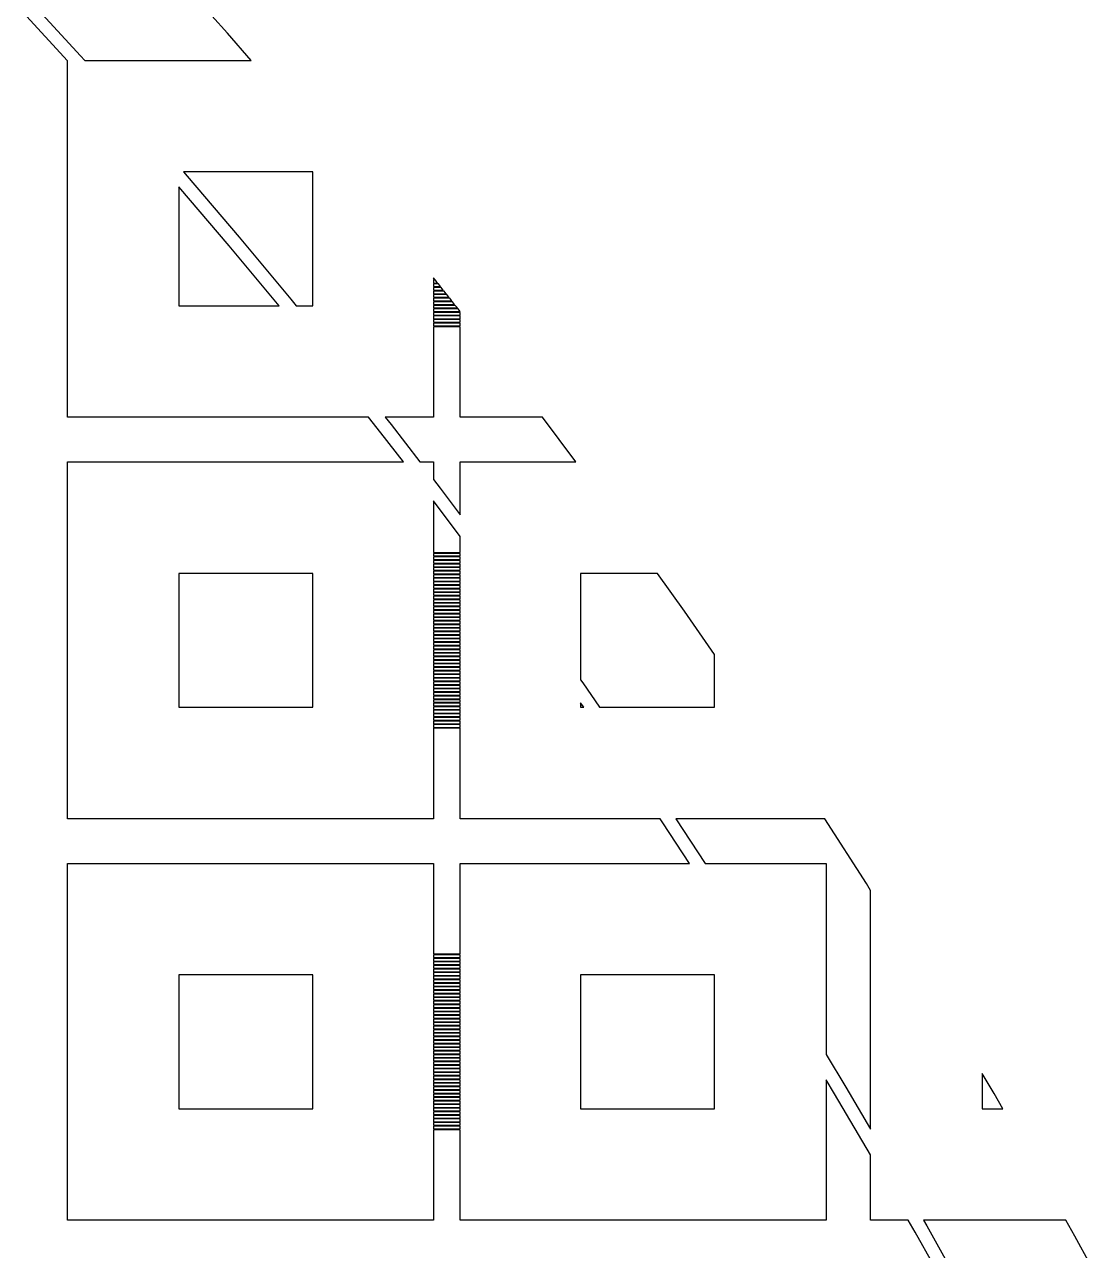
# Model space of a CAD drawing. Extents: x 40 to 187, y -3 to 150.
# Drawn here: x 165.43 to 177.64, y 110.35 to 124.4 of the extents above; entities that cross this region are included whole.
import ezdxf

# ---------------------------------------------------------------- set-up
doc = ezdxf.new("R2010")
doc.units = 0

msp = doc.modelspace()

# ---------------------------------------------------------------- linework, layer by layer
for p, q in [((165.445, 124.723), (166.068, 124.044)), ((165.917, 123.987), (165.406, 124.544)), ((167.75, 124.302), (167.571, 124.502)), ((168.022, 123.99), (167.75, 124.302)), ((165.917, 119.9), (165.917, 123.987)), ((166.068, 124.044), (166.116, 123.99)), ((166.116, 123.99), (168.022, 123.99)), ((168.729, 122.712), (167.246, 122.712)), ((167.246, 122.712), (167.288, 122.664)), ((168.729, 121.178), (168.729, 122.712)), ((167.771, 121.866), (167.195, 122.542)), ((167.195, 122.542), (167.195, 121.178)), ((167.288, 122.664), (167.886, 121.963)), ((168.343, 121.178), (167.771, 121.866)), ((167.886, 121.963), (168.475, 121.254)), ((170.11, 121.5), (170.11, 121.48)), ((170.126, 121.48), (170.11, 121.5)), ((170.11, 121.48), (170.126, 121.48)), ((170.134, 121.47), (170.11, 121.47)), ((170.11, 121.47), (170.11, 121.439)), ((170.11, 121.439), (170.159, 121.439)), ((170.167, 121.429), (170.11, 121.429)), ((170.11, 121.429), (170.11, 121.398)), ((170.159, 121.439), (170.134, 121.47)), ((170.192, 121.398), (170.167, 121.429)), ((170.11, 121.398), (170.192, 121.398)), ((170.2, 121.388), (170.11, 121.388)), ((170.11, 121.388), (170.11, 121.357)), ((170.11, 121.357), (170.224, 121.357)), ((170.232, 121.347), (170.11, 121.347)), ((170.11, 121.347), (170.11, 121.316)), ((170.11, 121.316), (170.256, 121.316)), ((170.264, 121.306), (170.11, 121.306)), ((170.11, 121.306), (170.11, 121.275)), ((170.11, 121.275), (170.289, 121.275)), ((170.224, 121.357), (170.2, 121.388)), ((170.256, 121.316), (170.232, 121.347)), ((170.289, 121.275), (170.264, 121.306)), ((167.195, 121.178), (168.343, 121.178)), ((168.475, 121.254), (168.536, 121.178)), ((168.536, 121.178), (168.729, 121.178)), ((170.297, 121.265), (170.11, 121.265)), ((170.11, 121.265), (170.11, 121.234)), ((170.11, 121.234), (170.321, 121.234)), ((170.329, 121.224), (170.11, 121.224)), ((170.11, 121.224), (170.11, 121.193)), ((170.11, 121.193), (170.353, 121.193)), ((170.361, 121.183), (170.11, 121.183)), ((170.11, 121.183), (170.11, 121.153)), ((170.11, 121.153), (170.386, 121.153)), ((170.394, 121.142), (170.11, 121.142)), ((170.11, 121.142), (170.11, 121.112)), ((170.321, 121.234), (170.297, 121.265)), ((170.353, 121.193), (170.329, 121.224)), ((170.386, 121.153), (170.361, 121.183)), ((170.416, 121.114), (170.394, 121.142)), ((170.11, 121.112), (170.416, 121.112)), ((170.416, 121.101), (170.11, 121.101)), ((170.11, 121.101), (170.11, 121.071)), ((170.11, 121.071), (170.416, 121.071)), ((170.416, 121.061), (170.11, 121.061)), ((170.11, 121.061), (170.11, 121.03)), ((170.11, 121.03), (170.416, 121.03)), ((170.416, 121.02), (170.11, 121.02)), ((170.11, 121.02), (170.11, 120.989)), ((170.416, 121.112), (170.416, 121.114)), ((170.416, 121.071), (170.416, 121.101)), ((170.416, 121.03), (170.416, 121.061)), ((170.416, 120.989), (170.416, 121.02)), ((170.11, 120.989), (170.416, 120.989)), ((170.416, 120.979), (170.11, 120.979)), ((170.11, 120.979), (170.11, 120.948)), ((170.11, 120.948), (170.416, 120.948)), ((170.416, 120.938), (170.11, 120.938)), ((170.11, 120.938), (170.11, 119.9)), ((170.416, 120.948), (170.416, 120.979)), ((170.416, 119.9), (170.416, 120.938)), ((169.368, 119.9), (165.917, 119.9)), ((169.508, 119.723), (169.368, 119.9)), ((170.11, 119.9), (169.559, 119.9)), ((169.559, 119.9), (169.626, 119.816)), ((171.359, 119.9), (170.416, 119.9)), ((171.743, 119.389), (171.359, 119.9)), ((169.626, 119.816), (169.955, 119.389)), ((169.766, 119.389), (169.508, 119.723)), ((165.917, 115.298), (165.917, 119.389)), ((165.917, 119.389), (169.766, 119.389)), ((169.955, 119.389), (170.11, 119.389)), ((170.11, 119.389), (170.11, 119.188)), ((170.416, 119.389), (171.743, 119.389)), ((170.416, 118.782), (170.416, 119.389)), ((170.11, 119.188), (170.188, 119.086)), ((170.188, 119.086), (170.416, 118.782)), ((170.416, 118.533), (170.11, 118.941)), ((170.11, 118.941), (170.11, 118.351)), ((170.416, 118.351), (170.416, 118.533)), ((170.11, 118.351), (170.416, 118.351)), ((170.416, 118.34), (170.11, 118.34)), ((170.11, 118.34), (170.11, 118.31)), ((170.416, 118.31), (170.416, 118.34)), ((170.11, 118.31), (170.416, 118.31)), ((170.416, 118.299), (170.11, 118.299)), ((170.11, 118.299), (170.11, 118.269)), ((170.11, 118.269), (170.416, 118.269)), ((170.416, 118.259), (170.11, 118.259)), ((170.11, 118.259), (170.11, 118.228)), ((170.11, 118.228), (170.416, 118.228)), ((170.416, 118.218), (170.11, 118.218)), ((170.11, 118.218), (170.11, 118.187)), ((170.11, 118.187), (170.416, 118.187)), ((170.416, 118.269), (170.416, 118.299)), ((170.416, 118.228), (170.416, 118.259)), ((170.416, 118.187), (170.416, 118.218)), ((168.729, 118.11), (167.195, 118.11)), ((167.195, 118.11), (167.195, 116.576)), ((168.729, 116.576), (168.729, 118.11)), ((170.416, 118.177), (170.11, 118.177)), ((170.11, 118.177), (170.11, 118.146)), ((170.11, 118.146), (170.416, 118.146)), ((170.416, 118.136), (170.11, 118.136)), ((170.11, 118.136), (170.11, 118.105)), ((170.11, 118.105), (170.416, 118.105)), ((170.416, 118.095), (170.11, 118.095)), ((170.11, 118.095), (170.11, 118.064)), ((170.11, 118.064), (170.416, 118.064)), ((170.416, 118.054), (170.11, 118.054)), ((170.11, 118.054), (170.11, 118.023)), ((170.416, 118.146), (170.416, 118.177)), ((170.416, 118.105), (170.416, 118.136)), ((170.416, 118.064), (170.416, 118.095)), ((170.416, 118.023), (170.416, 118.054)), ((172.677, 118.11), (171.797, 118.11)), ((171.797, 118.11), (171.797, 116.89)), ((172.986, 117.677), (172.677, 118.11)), ((170.11, 118.023), (170.416, 118.023)), ((170.416, 118.013), (170.11, 118.013)), ((170.11, 118.013), (170.11, 117.982)), ((170.11, 117.982), (170.416, 117.982)), ((170.416, 117.972), (170.11, 117.972)), ((170.11, 117.972), (170.11, 117.942)), ((170.11, 117.942), (170.416, 117.942)), ((170.416, 117.931), (170.11, 117.931)), ((170.11, 117.931), (170.11, 117.901)), ((170.11, 117.901), (170.416, 117.901)), ((170.416, 117.982), (170.416, 118.013)), ((170.416, 117.942), (170.416, 117.972)), ((170.416, 117.901), (170.416, 117.931)), ((170.416, 117.89), (170.11, 117.89)), ((170.11, 117.89), (170.11, 117.86)), ((170.11, 117.86), (170.416, 117.86)), ((170.416, 117.85), (170.11, 117.85)), ((170.11, 117.85), (170.11, 117.819)), ((170.11, 117.819), (170.416, 117.819)), ((170.416, 117.809), (170.11, 117.809)), ((170.11, 117.809), (170.11, 117.778)), ((170.11, 117.778), (170.416, 117.778)), ((170.416, 117.768), (170.11, 117.768)), ((170.11, 117.768), (170.11, 117.737)), ((170.416, 117.86), (170.416, 117.89)), ((170.416, 117.819), (170.416, 117.85)), ((170.416, 117.778), (170.416, 117.809)), ((170.416, 117.737), (170.416, 117.768)), ((170.11, 117.737), (170.416, 117.737)), ((170.416, 117.727), (170.11, 117.727)), ((170.11, 117.727), (170.11, 117.696)), ((170.11, 117.696), (170.416, 117.696)), ((170.416, 117.686), (170.11, 117.686)), ((170.11, 117.686), (170.11, 117.655)), ((170.11, 117.655), (170.416, 117.655)), ((170.416, 117.645), (170.11, 117.645)), ((170.11, 117.645), (170.11, 117.614)), ((170.416, 117.696), (170.416, 117.727)), ((170.416, 117.655), (170.416, 117.686)), ((170.416, 117.614), (170.416, 117.645)), ((173.331, 117.181), (172.986, 117.677)), ((170.11, 117.614), (170.416, 117.614)), ((170.416, 117.604), (170.11, 117.604)), ((170.11, 117.604), (170.11, 117.573)), ((170.11, 117.573), (170.416, 117.573)), ((170.416, 117.563), (170.11, 117.563)), ((170.11, 117.563), (170.11, 117.533)), ((170.11, 117.533), (170.416, 117.533)), ((170.416, 117.522), (170.11, 117.522)), ((170.11, 117.522), (170.11, 117.492)), ((170.11, 117.492), (170.416, 117.492)), ((170.416, 117.481), (170.11, 117.481)), ((170.11, 117.481), (170.11, 117.451)), ((170.416, 117.573), (170.416, 117.604)), ((170.416, 117.533), (170.416, 117.563)), ((170.416, 117.492), (170.416, 117.522)), ((170.416, 117.451), (170.416, 117.481)), ((170.11, 117.451), (170.416, 117.451)), ((170.416, 117.44), (170.11, 117.44)), ((170.11, 117.44), (170.11, 117.41)), ((170.11, 117.41), (170.416, 117.41)), ((170.416, 117.4), (170.11, 117.4)), ((170.11, 117.4), (170.11, 117.369)), ((170.11, 117.369), (170.416, 117.369)), ((170.416, 117.359), (170.11, 117.359)), ((170.11, 117.359), (170.11, 117.328)), ((170.416, 117.41), (170.416, 117.44)), ((170.416, 117.369), (170.416, 117.4)), ((170.416, 117.328), (170.416, 117.359)), ((170.11, 117.328), (170.416, 117.328)), ((170.416, 117.318), (170.11, 117.318)), ((170.11, 117.318), (170.11, 117.287)), ((170.11, 117.287), (170.416, 117.287)), ((170.416, 117.277), (170.11, 117.277)), ((170.11, 117.277), (170.11, 117.246)), ((170.11, 117.246), (170.416, 117.246)), ((170.416, 117.236), (170.11, 117.236)), ((170.11, 117.236), (170.11, 117.205)), ((170.11, 117.205), (170.416, 117.205)), ((170.416, 117.287), (170.416, 117.318)), ((170.416, 117.246), (170.416, 117.277)), ((170.416, 117.205), (170.416, 117.236)), ((170.416, 117.195), (170.11, 117.195)), ((170.11, 117.195), (170.11, 117.164)), ((170.11, 117.164), (170.416, 117.164)), ((170.416, 117.154), (170.11, 117.154)), ((170.11, 117.154), (170.11, 117.123)), ((170.11, 117.123), (170.416, 117.123)), ((170.416, 117.113), (170.11, 117.113)), ((170.11, 117.113), (170.11, 117.083)), ((170.11, 117.083), (170.416, 117.083)), ((170.416, 117.072), (170.11, 117.072)), ((170.11, 117.072), (170.11, 117.042)), ((170.416, 117.164), (170.416, 117.195)), ((170.416, 117.123), (170.416, 117.154)), ((170.416, 117.083), (170.416, 117.113)), ((170.416, 117.042), (170.416, 117.072)), ((173.331, 116.576), (173.331, 117.181)), ((170.11, 117.042), (170.416, 117.042)), ((170.416, 117.031), (170.11, 117.031)), ((170.11, 117.031), (170.11, 117.001)), ((170.11, 117.001), (170.416, 117.001)), ((170.416, 116.991), (170.11, 116.991)), ((170.11, 116.991), (170.11, 116.96)), ((170.11, 116.96), (170.416, 116.96)), ((170.416, 116.95), (170.11, 116.95)), ((170.11, 116.95), (170.11, 116.919)), ((170.11, 116.919), (170.416, 116.919)), ((170.416, 117.001), (170.416, 117.031)), ((170.416, 116.96), (170.416, 116.991)), ((170.416, 116.919), (170.416, 116.95)), ((170.416, 116.909), (170.11, 116.909)), ((170.11, 116.909), (170.11, 116.878)), ((170.11, 116.878), (170.416, 116.878)), ((170.416, 116.868), (170.11, 116.868)), ((170.11, 116.868), (170.11, 116.837)), ((170.11, 116.837), (170.416, 116.837)), ((170.416, 116.827), (170.11, 116.827)), ((170.11, 116.827), (170.11, 116.796)), ((170.11, 116.796), (170.416, 116.796)), ((170.416, 116.786), (170.11, 116.786)), ((170.11, 116.786), (170.11, 116.755)), ((170.416, 116.878), (170.416, 116.909)), ((170.416, 116.837), (170.416, 116.868)), ((170.416, 116.796), (170.416, 116.827)), ((170.416, 116.755), (170.416, 116.786)), ((171.797, 116.89), (171.821, 116.856)), ((171.821, 116.856), (172.015, 116.576)), ((170.11, 116.755), (170.416, 116.755)), ((170.416, 116.745), (170.11, 116.745)), ((170.11, 116.745), (170.11, 116.714)), ((170.11, 116.714), (170.416, 116.714)), ((170.416, 116.704), (170.11, 116.704)), ((170.11, 116.704), (170.11, 116.674)), ((170.11, 116.674), (170.416, 116.674)), ((170.416, 116.663), (170.11, 116.663)), ((170.11, 116.663), (170.11, 116.633)), ((170.416, 116.714), (170.416, 116.745)), ((170.416, 116.674), (170.416, 116.704)), ((170.416, 116.633), (170.416, 116.663)), ((167.195, 116.576), (168.729, 116.576)), ((170.11, 116.633), (170.416, 116.633)), ((170.416, 116.622), (170.11, 116.622)), ((170.11, 116.622), (170.11, 116.592)), ((170.11, 116.592), (170.416, 116.592)), ((170.416, 116.582), (170.11, 116.582)), ((170.11, 116.582), (170.11, 116.551)), ((170.11, 116.551), (170.416, 116.551)), ((170.416, 116.541), (170.11, 116.541)), ((170.11, 116.541), (170.11, 116.51)), ((170.11, 116.51), (170.416, 116.51)), ((170.416, 116.5), (170.11, 116.5)), ((170.11, 116.5), (170.11, 116.469)), ((170.416, 116.592), (170.416, 116.622)), ((170.416, 116.551), (170.416, 116.582)), ((170.416, 116.51), (170.416, 116.541)), ((170.416, 116.469), (170.416, 116.5)), ((171.797, 116.628), (171.797, 116.576)), ((171.833, 116.576), (171.797, 116.628)), ((171.797, 116.576), (171.833, 116.576)), ((172.015, 116.576), (173.331, 116.576)), ((170.11, 116.469), (170.416, 116.469)), ((170.416, 116.459), (170.11, 116.459)), ((170.11, 116.459), (170.11, 116.428)), ((170.11, 116.428), (170.416, 116.428)), ((170.416, 116.418), (170.11, 116.418)), ((170.11, 116.418), (170.11, 116.387)), ((170.11, 116.387), (170.416, 116.387)), ((170.416, 116.377), (170.11, 116.377)), ((170.11, 116.377), (170.11, 116.346)), ((170.416, 116.428), (170.416, 116.459)), ((170.416, 116.387), (170.416, 116.418)), ((170.416, 116.346), (170.416, 116.377)), ((170.11, 116.346), (170.416, 116.346)), ((170.416, 116.336), (170.11, 116.336)), ((170.11, 116.336), (170.11, 115.298)), ((170.416, 115.298), (170.416, 116.336)), ((170.11, 115.298), (165.917, 115.298)), ((172.708, 115.298), (170.416, 115.298)), ((172.739, 115.253), (172.708, 115.298)), ((173.046, 114.787), (172.739, 115.253)), ((174.595, 115.298), (172.889, 115.298)), ((172.889, 115.298), (173.226, 114.787)), ((175.072, 114.555), (174.595, 115.298)), ((165.917, 110.696), (165.917, 114.787)), ((165.917, 114.787), (170.11, 114.787)), ((170.11, 114.787), (170.11, 113.749)), ((170.416, 113.749), (170.416, 114.787)), ((170.416, 114.787), (173.046, 114.787)), ((173.226, 114.787), (174.609, 114.787)), ((174.609, 114.787), (174.609, 112.595)), ((175.12, 114.477), (175.072, 114.555)), ((175.12, 111.74), (175.12, 114.477)), ((170.11, 113.749), (170.416, 113.749)), ((170.416, 113.739), (170.11, 113.739)), ((170.11, 113.739), (170.11, 113.708)), ((170.11, 113.708), (170.416, 113.708)), ((170.416, 113.698), (170.11, 113.698)), ((170.11, 113.698), (170.11, 113.667)), ((170.416, 113.708), (170.416, 113.739)), ((170.416, 113.667), (170.416, 113.698)), ((170.11, 113.667), (170.416, 113.667)), ((170.416, 113.657), (170.11, 113.657)), ((170.11, 113.657), (170.11, 113.626)), ((170.11, 113.626), (170.416, 113.626)), ((170.416, 113.616), (170.11, 113.616)), ((170.11, 113.616), (170.11, 113.585)), ((170.11, 113.585), (170.416, 113.585)), ((170.416, 113.575), (170.11, 113.575)), ((170.11, 113.575), (170.11, 113.544)), ((170.416, 113.626), (170.416, 113.657)), ((170.416, 113.585), (170.416, 113.616)), ((170.416, 113.544), (170.416, 113.575)), ((168.729, 113.509), (167.195, 113.509)), ((167.195, 113.509), (167.195, 111.975)), ((168.729, 111.975), (168.729, 113.509)), ((170.11, 113.544), (170.416, 113.544)), ((170.416, 113.534), (170.11, 113.534)), ((170.11, 113.534), (170.11, 113.503)), ((170.11, 113.503), (170.416, 113.503)), ((170.416, 113.493), (170.11, 113.493)), ((170.11, 113.493), (170.11, 113.463)), ((170.11, 113.463), (170.416, 113.463)), ((170.416, 113.452), (170.11, 113.452)), ((170.11, 113.452), (170.11, 113.422)), ((170.11, 113.422), (170.416, 113.422)), ((170.416, 113.411), (170.11, 113.411)), ((170.11, 113.411), (170.11, 113.381)), ((170.416, 113.503), (170.416, 113.534)), ((170.416, 113.463), (170.416, 113.493)), ((170.416, 113.422), (170.416, 113.452)), ((170.416, 113.381), (170.416, 113.411)), ((173.331, 113.509), (171.797, 113.509)), ((171.797, 113.509), (171.797, 111.975)), ((173.331, 111.975), (173.331, 113.509)), ((170.11, 113.381), (170.416, 113.381)), ((170.416, 113.371), (170.11, 113.371)), ((170.11, 113.371), (170.11, 113.34)), ((170.11, 113.34), (170.416, 113.34)), ((170.416, 113.33), (170.11, 113.33)), ((170.11, 113.33), (170.11, 113.299)), ((170.11, 113.299), (170.416, 113.299)), ((170.416, 113.289), (170.11, 113.289)), ((170.11, 113.289), (170.11, 113.258)), ((170.416, 113.34), (170.416, 113.371)), ((170.416, 113.299), (170.416, 113.33)), ((170.416, 113.258), (170.416, 113.289)), ((170.11, 113.258), (170.416, 113.258)), ((170.416, 113.248), (170.11, 113.248)), ((170.11, 113.248), (170.11, 113.217)), ((170.11, 113.217), (170.416, 113.217)), ((170.416, 113.207), (170.11, 113.207)), ((170.11, 113.207), (170.11, 113.176)), ((170.11, 113.176), (170.416, 113.176)), ((170.416, 113.166), (170.11, 113.166)), ((170.11, 113.166), (170.11, 113.135)), ((170.11, 113.135), (170.416, 113.135)), ((170.416, 113.125), (170.11, 113.125)), ((170.11, 113.125), (170.11, 113.094)), ((170.416, 113.217), (170.416, 113.248)), ((170.416, 113.176), (170.416, 113.207)), ((170.416, 113.135), (170.416, 113.166)), ((170.416, 113.094), (170.416, 113.125)), ((170.11, 113.094), (170.416, 113.094)), ((170.416, 113.084), (170.11, 113.084)), ((170.11, 113.084), (170.11, 113.054)), ((170.11, 113.054), (170.416, 113.054)), ((170.416, 113.043), (170.11, 113.043)), ((170.11, 113.043), (170.11, 113.013)), ((170.11, 113.013), (170.416, 113.013)), ((170.416, 113.002), (170.11, 113.002)), ((170.11, 113.002), (170.11, 112.972)), ((170.416, 113.054), (170.416, 113.084)), ((170.416, 113.013), (170.416, 113.043)), ((170.416, 112.972), (170.416, 113.002)), ((170.11, 112.972), (170.416, 112.972)), ((170.416, 112.962), (170.11, 112.962)), ((170.11, 112.962), (170.11, 112.931)), ((170.11, 112.931), (170.416, 112.931)), ((170.416, 112.921), (170.11, 112.921)), ((170.11, 112.921), (170.11, 112.89)), ((170.11, 112.89), (170.416, 112.89)), ((170.416, 112.88), (170.11, 112.88)), ((170.11, 112.88), (170.11, 112.849)), ((170.11, 112.849), (170.416, 112.849)), ((170.416, 112.931), (170.416, 112.962)), ((170.416, 112.89), (170.416, 112.921)), ((170.416, 112.849), (170.416, 112.88)), ((170.416, 112.839), (170.11, 112.839)), ((170.11, 112.839), (170.11, 112.808)), ((170.11, 112.808), (170.416, 112.808)), ((170.416, 112.798), (170.11, 112.798)), ((170.11, 112.798), (170.11, 112.767)), ((170.11, 112.767), (170.416, 112.767)), ((170.416, 112.757), (170.11, 112.757)), ((170.11, 112.757), (170.11, 112.726)), ((170.11, 112.726), (170.416, 112.726)), ((170.416, 112.716), (170.11, 112.716)), ((170.11, 112.716), (170.11, 112.685)), ((170.416, 112.808), (170.416, 112.839)), ((170.416, 112.767), (170.416, 112.798)), ((170.416, 112.726), (170.416, 112.757)), ((170.416, 112.685), (170.416, 112.716)), ((170.11, 112.685), (170.416, 112.685)), ((170.416, 112.675), (170.11, 112.675)), ((170.11, 112.675), (170.11, 112.645)), ((170.11, 112.645), (170.416, 112.645)), ((170.416, 112.634), (170.11, 112.634)), ((170.11, 112.634), (170.11, 112.604)), ((170.11, 112.604), (170.416, 112.604)), ((170.416, 112.593), (170.11, 112.593)), ((170.11, 112.593), (170.11, 112.563)), ((170.11, 112.563), (170.416, 112.563)), ((170.416, 112.645), (170.416, 112.675)), ((170.416, 112.604), (170.416, 112.634)), ((170.416, 112.563), (170.416, 112.593)), ((174.609, 112.595), (174.835, 112.223)), ((170.416, 112.552), (170.11, 112.552)), ((170.11, 112.552), (170.11, 112.522)), ((170.11, 112.522), (170.416, 112.522)), ((170.416, 112.512), (170.11, 112.512)), ((170.11, 112.512), (170.11, 112.481)), ((170.11, 112.481), (170.416, 112.481)), ((170.416, 112.471), (170.11, 112.471)), ((170.11, 112.471), (170.11, 112.44)), ((170.11, 112.44), (170.416, 112.44)), ((170.416, 112.43), (170.11, 112.43)), ((170.11, 112.43), (170.11, 112.399)), ((170.416, 112.522), (170.416, 112.552)), ((170.416, 112.481), (170.416, 112.512)), ((170.416, 112.44), (170.416, 112.471)), ((170.416, 112.399), (170.416, 112.43)), ((170.11, 112.399), (170.416, 112.399)), ((170.416, 112.389), (170.11, 112.389)), ((170.11, 112.389), (170.11, 112.358)), ((170.11, 112.358), (170.416, 112.358)), ((170.416, 112.348), (170.11, 112.348)), ((170.11, 112.348), (170.11, 112.317)), ((170.11, 112.317), (170.416, 112.317)), ((170.416, 112.307), (170.11, 112.307)), ((170.11, 112.307), (170.11, 112.276)), ((170.416, 112.358), (170.416, 112.389)), ((170.416, 112.317), (170.416, 112.348)), ((170.416, 112.276), (170.416, 112.307)), ((174.706, 112.146), (174.609, 112.306)), ((174.609, 112.306), (174.609, 110.696)), ((176.535, 112.148), (176.398, 112.378)), ((176.398, 112.378), (176.398, 111.975)), ((170.11, 112.276), (170.416, 112.276)), ((170.416, 112.266), (170.11, 112.266)), ((170.11, 112.266), (170.11, 112.235)), ((170.11, 112.235), (170.416, 112.235)), ((170.416, 112.225), (170.11, 112.225)), ((170.11, 112.225), (170.11, 112.195)), ((170.11, 112.195), (170.416, 112.195)), ((170.416, 112.184), (170.11, 112.184)), ((170.11, 112.184), (170.11, 112.154)), ((170.11, 112.154), (170.416, 112.154)), ((170.416, 112.143), (170.11, 112.143)), ((170.11, 112.143), (170.11, 112.113)), ((170.416, 112.235), (170.416, 112.266)), ((170.416, 112.195), (170.416, 112.225)), ((170.416, 112.154), (170.416, 112.184)), ((170.416, 112.113), (170.416, 112.143)), ((175.12, 111.446), (174.706, 112.146)), ((174.835, 112.223), (175.12, 111.74)), ((176.634, 111.975), (176.535, 112.148)), ((170.11, 112.113), (170.416, 112.113)), ((170.416, 112.103), (170.11, 112.103)), ((170.11, 112.103), (170.11, 112.072)), ((170.11, 112.072), (170.416, 112.072)), ((170.416, 112.062), (170.11, 112.062)), ((170.11, 112.062), (170.11, 112.031)), ((170.11, 112.031), (170.416, 112.031)), ((170.416, 112.021), (170.11, 112.021)), ((170.11, 112.021), (170.11, 111.99)), ((170.416, 112.072), (170.416, 112.103)), ((170.416, 112.031), (170.416, 112.062)), ((170.416, 111.99), (170.416, 112.021)), ((167.195, 111.975), (168.729, 111.975)), ((170.11, 111.99), (170.416, 111.99)), ((170.416, 111.98), (170.11, 111.98)), ((170.11, 111.98), (170.11, 111.949)), ((170.11, 111.949), (170.416, 111.949)), ((170.416, 111.939), (170.11, 111.939)), ((170.11, 111.939), (170.11, 111.908)), ((170.11, 111.908), (170.416, 111.908)), ((170.416, 111.898), (170.11, 111.898)), ((170.11, 111.898), (170.11, 111.867)), ((170.11, 111.867), (170.416, 111.867)), ((170.416, 111.949), (170.416, 111.98)), ((170.416, 111.908), (170.416, 111.939)), ((170.416, 111.867), (170.416, 111.898)), ((171.797, 111.975), (173.331, 111.975)), ((176.398, 111.975), (176.634, 111.975)), ((170.416, 111.857), (170.11, 111.857)), ((170.11, 111.857), (170.11, 111.826)), ((170.11, 111.826), (170.416, 111.826)), ((170.416, 111.816), (170.11, 111.816)), ((170.11, 111.816), (170.11, 111.786)), ((170.11, 111.786), (170.416, 111.786)), ((170.416, 111.775), (170.11, 111.775)), ((170.11, 111.775), (170.11, 111.745)), ((170.11, 111.745), (170.416, 111.745)), ((170.416, 111.734), (170.11, 111.734)), ((170.11, 111.734), (170.11, 110.696)), ((170.416, 111.826), (170.416, 111.857)), ((170.416, 111.786), (170.416, 111.816)), ((170.416, 111.745), (170.416, 111.775)), ((170.416, 110.696), (170.416, 111.734)), ((175.12, 110.696), (175.12, 111.446)), ((170.11, 110.696), (165.917, 110.696)), ((174.609, 110.696), (170.416, 110.696)), ((175.552, 110.696), (175.12, 110.696)), ((175.632, 110.558), (175.552, 110.696)), ((177.358, 110.696), (175.725, 110.696)), ((175.725, 110.696), (175.763, 110.632)), ((175.763, 110.632), (176.012, 110.185)), ((177.46, 110.514), (177.358, 110.696)), ((175.84, 110.185), (175.632, 110.558)), ((177.639, 110.185), (177.46, 110.514))]:
    msp.add_line(p, q)

doc.saveas('drawing.dxf')
